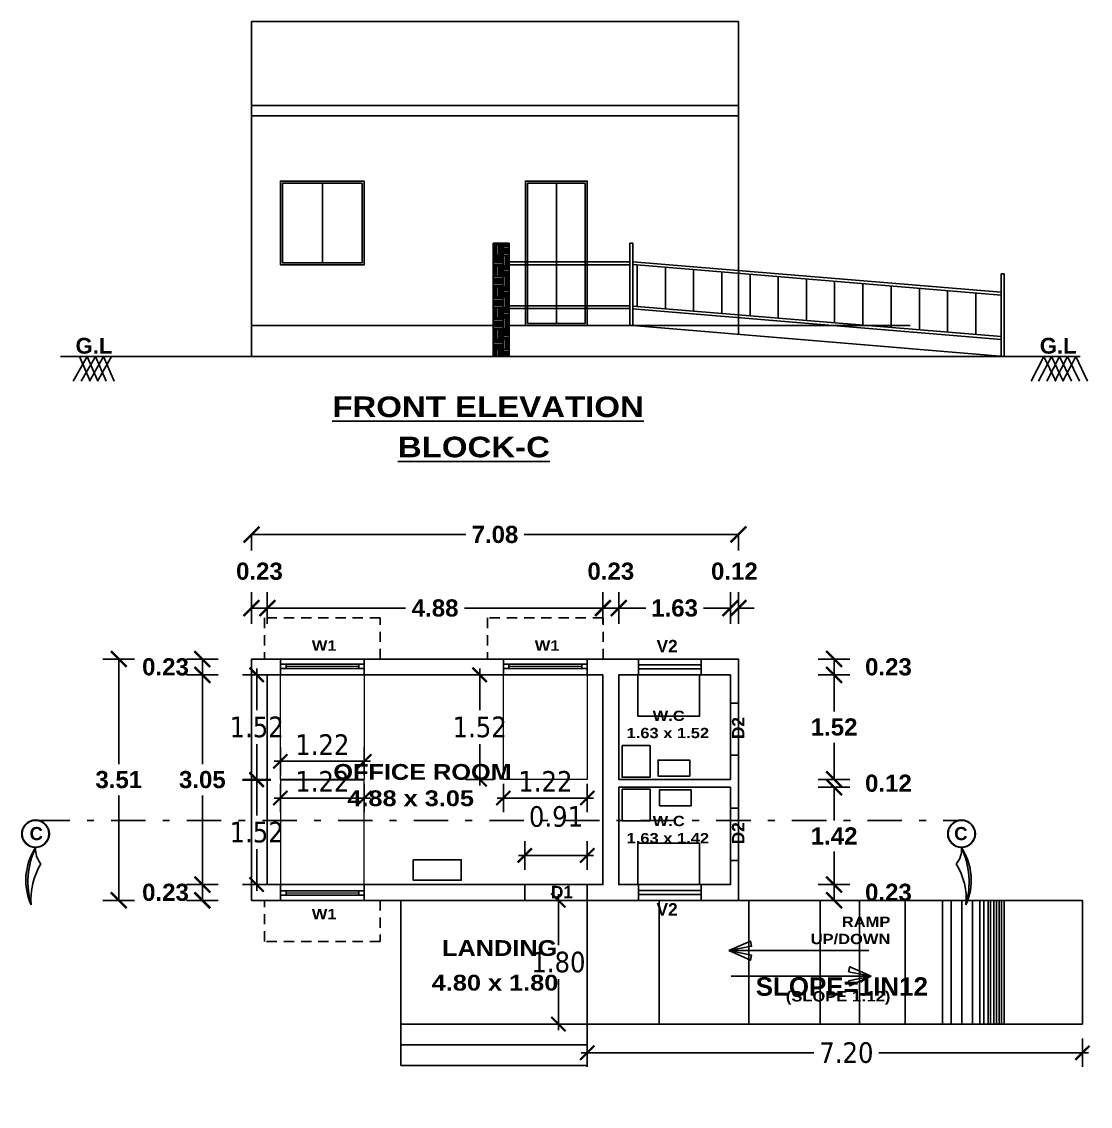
# Model space of a CAD drawing. Header units: metres. Extents: x 743 to 2261, y -742 to 557.
# Drawn here: x 2100.04 to 2115.58, y -653.44 to -637.66 of the extents above; entities that cross this region are included whole.
import ezdxf

# ---------------------------------------------------------------- set-up
doc = ezdxf.new("R2010")
doc.units = ezdxf.units.M
doc.linetypes.add('DASHDOT', pattern=[1, 0.5, -0.25, 0, -0.25])
doc.linetypes.add('HIDDEN2', pattern=[0.1875, 0.125, -0.0625])
for name, color, linetype in [('BLK_3_COVERED_AREA', 140, 'Continuous'), ('BLK_3_DA_RAMP_1', 1, 'Continuous'), ('BLK_3_FLR_0_BLT_UP_AREA', 45, 'Continuous'), ('BLK_3_FLR_0_DRINKING_WATER', 7, 'Continuous'), ('BLK_3_FLR_0_EXIT_WIDTH_DOOR', 2, 'Continuous'), ('BLK_3_FLR_0_REGULAR_ROOM_1', 4, 'Continuous'), ('BLK_3_FLR_0_ROOM_1_LIGHT_VENTILATION_1', 4, 'Continuous'), ('BLK_3_FLR_0_URINAL', 235, 'Continuous'), ('BLK_3_FLR_0_WASH', 60, 'Continuous'), ('BLK_3_FLR_0_WATER_CLOSET', 213, 'Continuous'), ('TOILET_VENTILATION', 6, 'Continuous'), ('WORKSHOP_AREA', 4, 'Continuous')]:
    doc.layers.add(name, color=color, linetype=linetype)
doc.styles.add('CEN-GOT', font='arialbd.ttf')
doc.styles.add('CGR', font='ariblk.ttf')
doc.styles.add('kavi', font='ARLRDBD.TTF')
doc.styles.add('STYLE1', font='tahoma.ttf', dxfattribs={"height": 0.4})
doc.styles.add('STYLE2', font='tahoma.ttf', dxfattribs={"height": 0.3})
doc.styles.add('TITLE', font='arialbd.ttf')
doc.dimstyles.new('kavi', dxfattribs={"dimtxt": 0.11, "dimasz": 0.23, "dimexe": 0.18, "dimexo": 0.0625, "dimgap": 0.09, "dimtad": 0, "dimtih": 1, "dimtoh": 1, "dimzin": 0, "dimdsep": 46, "dimtxsty": 'kavi', "dimblk": 'ARCHTICK', "dimcen": 0.09, "dimse1": 1, "dimse2": 1, "dimadec": 0, "dimazin": 0, "dimtfac": 1, "dimtofl": 0, "dimtmove": 0, "dimatfit": 3, "dimldrblk": 'ARCHTICK', "dimfxl": 0, "dimtolj": 1, "dimtzin": 0, "dimarcsym": 0})
doc.dimstyles.new('STY', dxfattribs={"dimscale": 0.9, "dimtxt": 0.23, "dimasz": 0.18, "dimexe": 0.15, "dimexo": 0.6, "dimgap": 0.1, "dimtad": 1, "dimtih": 1, "dimtoh": 1, "dimzin": 0, "dimdsep": 46, "dimtxsty": 'STYLE1', "dimblk": 'CLOSEDBLANK', "dimcen": 0.09375, "dimdle": 0.1, "dimse1": 1, "dimse2": 1, "dimadec": 0, "dimazin": 0, "dimtfac": 1, "dimtmove": 2, "dimatfit": 2, "dimfxl": 0, "dimtolj": 1, "dimtzin": 0, "dimarcsym": 0})

# ---------------------------------------------------------------- blocks, each defined once
blk = doc.blocks.new('_ArchTick')
at = {"color": 0, "linetype": 'ByBlock', "const_width": 0.15}
blk.add_lwpolyline([(-0.5, -0.5), (0.5, 0.5)], dxfattribs=at)
blk = doc.blocks.new('*D121')
at = {"color": 7, "lineweight": -2}
for p, q in [((2111.622, -647.165), (2112.082, -647.165)), ((2111.852, -647.165), (2111.852, -647.698)), ((2111.852, -648.685), (2111.852, -648.153)), ((2111.622, -648.685), (2112.082, -648.685))]:
    blk.add_line(p, q, dxfattribs=at)
at = {"layer": 'Defpoints', "color": 0}
for p in [(2110.033, -647.165), (2109.782, -648.685), (2111.852, -648.685)]:
    blk.add_point(p, dxfattribs=at)
at = {"color": 7, "lineweight": -2, "xscale": 0.23, "yscale": 0.23, "zscale": 0.23}
for p, rotation in [((2111.852, -647.165), 90), ((2111.852, -648.685), 270)]:
    blk.add_blockref('_ArchTick', p, dxfattribs=dict(at, rotation=rotation))
at = {"color": 0, "insert": (2111.852, -647.925), "char_height": 0.25, "attachment_point": 5, "style": 'CEN-GOT'}
blk.add_mtext('\\A1;1.52', dxfattribs=at)
blk = doc.blocks.new('*D122')
at = {"color": 7, "lineweight": -2}
for p, q in [((2111.852, -648.685), (2111.852, -648.455)), ((2111.622, -648.685), (2112.082, -648.685)), ((2111.622, -648.8), (2112.082, -648.8)), ((2111.852, -648.8), (2111.852, -649.03))]:
    blk.add_line(p, q, dxfattribs=at)
at = {"layer": 'Defpoints', "color": 0}
for p in [(2109.782, -648.685), (2109.797, -648.8), (2111.852, -648.8)]:
    blk.add_point(p, dxfattribs=at)
at = {"color": 7, "lineweight": -2, "xscale": 0.23, "yscale": 0.23, "zscale": 0.23}
for p, rotation in [((2111.852, -648.685), 270), ((2111.852, -648.8), 90)]:
    blk.add_blockref('_ArchTick', p, dxfattribs=dict(at, rotation=rotation))
at = {"color": 0, "insert": (2112.642, -648.743), "char_height": 0.25, "attachment_point": 5, "style": 'CEN-GOT'}
blk.add_mtext('\\A1;0.12', dxfattribs=at)
blk = doc.blocks.new('*D123')
at = {"color": 7, "lineweight": -2}
for p, q in [((2111.622, -648.8), (2112.082, -648.8)), ((2111.852, -648.8), (2111.852, -649.282)), ((2111.852, -650.215), (2111.852, -649.733)), ((2111.622, -650.215), (2112.082, -650.215))]:
    blk.add_line(p, q, dxfattribs=at)
at = {"layer": 'Defpoints', "color": 0}
for p in [(2109.797, -648.8), (2110.185, -650.215), (2111.852, -650.215)]:
    blk.add_point(p, dxfattribs=at)
at = {"color": 7, "lineweight": -2, "xscale": 0.23, "yscale": 0.23, "zscale": 0.23}
for p, rotation in [((2111.852, -648.8), 90), ((2111.852, -650.215), 270)]:
    blk.add_blockref('_ArchTick', p, dxfattribs=dict(at, rotation=rotation))
at = {"color": 0, "insert": (2111.852, -649.508), "char_height": 0.25, "attachment_point": 5, "style": 'CEN-GOT'}
blk.add_mtext('\\A1;1.42', dxfattribs=at)
blk = doc.blocks.new('*D129')
at = {"color": 7, "lineweight": -2}
for p, q in [((2103.38, -646.424), (2103.38, -645.964)), ((2103.61, -646.424), (2103.61, -645.964)), ((2103.38, -646.194), (2103.61, -646.194))]:
    blk.add_line(p, q, dxfattribs=at)
at = {"layer": 'Defpoints', "color": 0}
for p in [(2103.61, -646.194), (2103.38, -647.679), (2103.61, -647.679)]:
    blk.add_point(p, dxfattribs=at)
at = {"color": 7, "lineweight": -2, "xscale": 0.23, "yscale": 0.23, "zscale": 0.23, "rotation": 180}
blk.add_blockref('_ArchTick', (2103.38, -646.194), dxfattribs=at)
at = {"color": 7, "lineweight": -2, "xscale": 0.23, "yscale": 0.23, "zscale": 0.23}
blk.add_blockref('_ArchTick', (2103.61, -646.194), dxfattribs=at)
at = {"color": 0, "insert": (2103.495, -645.659), "char_height": 0.25, "attachment_point": 5, "style": 'CEN-GOT'}
blk.add_mtext('\\A1;0.23', dxfattribs=at)
blk = doc.blocks.new('*D130')
at = {"color": 7, "lineweight": -2}
for p, q in [((2103.61, -646.424), (2103.61, -645.964)), ((2108.49, -646.424), (2108.49, -645.964)), ((2103.61, -646.194), (2105.621, -646.194)), ((2108.49, -646.194), (2106.479, -646.194))]:
    blk.add_line(p, q, dxfattribs=at)
at = {"layer": 'Defpoints', "color": 0}
for p in [(2108.49, -646.194), (2108.49, -647.444), (2103.61, -647.679)]:
    blk.add_point(p, dxfattribs=at)
at = {"color": 7, "lineweight": -2, "xscale": 0.23, "yscale": 0.23, "zscale": 0.23, "rotation": 180}
blk.add_blockref('_ArchTick', (2103.61, -646.194), dxfattribs=at)
at = {"color": 7, "lineweight": -2, "xscale": 0.23, "yscale": 0.23, "zscale": 0.23}
blk.add_blockref('_ArchTick', (2108.49, -646.194), dxfattribs=at)
at = {"color": 0, "insert": (2106.05, -646.194), "char_height": 0.25, "attachment_point": 5, "style": 'CEN-GOT'}
blk.add_mtext('\\A1;4.88', dxfattribs=at)
blk = doc.blocks.new('*D131')
at = {"color": 7, "lineweight": -2}
for p, q in [((2108.49, -646.424), (2108.49, -645.964)), ((2108.72, -646.424), (2108.72, -645.964)), ((2108.49, -646.194), (2108.72, -646.194))]:
    blk.add_line(p, q, dxfattribs=at)
at = {"layer": 'Defpoints', "color": 0}
for p in [(2108.72, -646.194), (2108.49, -647.444), (2108.72, -647.43)]:
    blk.add_point(p, dxfattribs=at)
at = {"color": 7, "lineweight": -2, "xscale": 0.23, "yscale": 0.23, "zscale": 0.23, "rotation": 180}
blk.add_blockref('_ArchTick', (2108.49, -646.194), dxfattribs=at)
at = {"color": 7, "lineweight": -2, "xscale": 0.23, "yscale": 0.23, "zscale": 0.23}
blk.add_blockref('_ArchTick', (2108.72, -646.194), dxfattribs=at)
at = {"color": 0, "insert": (2108.605, -645.659), "char_height": 0.25, "attachment_point": 5, "style": 'CEN-GOT'}
blk.add_mtext('\\A1;0.23', dxfattribs=at)
blk = doc.blocks.new('*D132')
at = {"color": 7, "lineweight": -2}
for p, q in [((2108.72, -646.424), (2108.72, -645.964)), ((2110.345, -646.424), (2110.345, -645.964)), ((2108.72, -646.194), (2109.114, -646.194)), ((2110.345, -646.194), (2109.951, -646.194))]:
    blk.add_line(p, q, dxfattribs=at)
at = {"layer": 'Defpoints', "color": 0}
for p in [(2110.345, -646.194), (2110.345, -647.165), (2108.72, -647.43)]:
    blk.add_point(p, dxfattribs=at)
at = {"color": 7, "lineweight": -2, "xscale": 0.23, "yscale": 0.23, "zscale": 0.23, "rotation": 180}
blk.add_blockref('_ArchTick', (2108.72, -646.194), dxfattribs=at)
at = {"color": 7, "lineweight": -2, "xscale": 0.23, "yscale": 0.23, "zscale": 0.23}
blk.add_blockref('_ArchTick', (2110.345, -646.194), dxfattribs=at)
at = {"color": 0, "insert": (2109.532, -646.194), "char_height": 0.25, "attachment_point": 5, "style": 'CEN-GOT'}
blk.add_mtext('\\A1;1.63', dxfattribs=at)
blk = doc.blocks.new('*D133')
at = {"color": 7, "lineweight": -2}
for p, q in [((2110.345, -646.424), (2110.345, -645.964)), ((2110.46, -646.424), (2110.46, -645.964)), ((2110.345, -646.194), (2110.115, -646.194)), ((2110.46, -646.194), (2110.69, -646.194))]:
    blk.add_line(p, q, dxfattribs=at)
at = {"layer": 'Defpoints', "color": 0}
for p in [(2110.46, -646.194), (2110.46, -646.935), (2110.345, -647.165)]:
    blk.add_point(p, dxfattribs=at)
at = {"color": 7, "lineweight": -2, "xscale": 0.23, "yscale": 0.23, "zscale": 0.23}
blk.add_blockref('_ArchTick', (2110.345, -646.194), dxfattribs=at)
at = {"color": 7, "lineweight": -2, "xscale": 0.23, "yscale": 0.23, "zscale": 0.23, "rotation": 180}
blk.add_blockref('_ArchTick', (2110.46, -646.194), dxfattribs=at)
at = {"color": 0, "insert": (2110.402, -645.659), "char_height": 0.25, "attachment_point": 5, "style": 'CEN-GOT'}
blk.add_mtext('\\A1;0.12', dxfattribs=at)
blk = doc.blocks.new('*D134')
at = {"color": 7, "lineweight": -2}
for p, q in [((2111.622, -646.935), (2112.082, -646.935)), ((2111.852, -646.935), (2111.852, -647.165)), ((2111.622, -647.165), (2112.082, -647.165))]:
    blk.add_line(p, q, dxfattribs=at)
at = {"layer": 'Defpoints', "color": 0}
for p in [(2109.798, -646.935), (2109.798, -647.165), (2111.852, -647.165)]:
    blk.add_point(p, dxfattribs=at)
at = {"color": 7, "lineweight": -2, "xscale": 0.23, "yscale": 0.23, "zscale": 0.23}
for p, rotation in [((2111.852, -646.935), 90), ((2111.852, -647.165), 270)]:
    blk.add_blockref('_ArchTick', p, dxfattribs=dict(at, rotation=rotation))
at = {"color": 0, "insert": (2112.642, -647.05), "char_height": 0.25, "attachment_point": 5, "style": 'CEN-GOT'}
blk.add_mtext('\\A1;0.23', dxfattribs=at)
blk = doc.blocks.new('*D135')
at = {"color": 7, "lineweight": -2}
for p, q in [((2111.622, -650.215), (2112.082, -650.215)), ((2111.852, -650.215), (2111.852, -650.445)), ((2111.622, -650.445), (2112.082, -650.445))]:
    blk.add_line(p, q, dxfattribs=at)
at = {"layer": 'Defpoints', "color": 0}
for p in [(2109.917, -650.215), (2109.917, -650.445), (2111.852, -650.445)]:
    blk.add_point(p, dxfattribs=at)
at = {"color": 7, "lineweight": -2, "xscale": 0.23, "yscale": 0.23, "zscale": 0.23}
for p, rotation in [((2111.852, -650.215), 90), ((2111.852, -650.445), 270)]:
    blk.add_blockref('_ArchTick', p, dxfattribs=dict(at, rotation=rotation))
at = {"color": 0, "insert": (2112.642, -650.33), "char_height": 0.25, "attachment_point": 5, "style": 'CEN-GOT'}
blk.add_mtext('\\A1;0.23', dxfattribs=at)
blk = doc.blocks.new('*D136')
at = {"color": 7, "lineweight": -2}
for p, q in [((2102.895, -646.935), (2102.435, -646.935)), ((2102.665, -646.935), (2102.665, -647.165)), ((2102.895, -647.165), (2102.435, -647.165))]:
    blk.add_line(p, q, dxfattribs=at)
at = {"layer": 'Defpoints', "color": 0}
for p in [(2104.747, -646.935), (2102.665, -647.165), (2104.747, -647.165)]:
    blk.add_point(p, dxfattribs=at)
at = {"color": 7, "lineweight": -2, "xscale": 0.23, "yscale": 0.23, "zscale": 0.23}
for p, rotation in [((2102.665, -646.935), 90), ((2102.665, -647.165), 270)]:
    blk.add_blockref('_ArchTick', p, dxfattribs=dict(at, rotation=rotation))
at = {"color": 0, "insert": (2102.129, -647.05), "char_height": 0.25, "attachment_point": 5, "style": 'CEN-GOT'}
blk.add_mtext('\\A1;0.23', dxfattribs=at)
blk = doc.blocks.new('*D137')
at = {"color": 7, "lineweight": -2}
for p, q in [((2102.895, -647.165), (2102.435, -647.165)), ((2102.665, -647.165), (2102.665, -648.463)), ((2102.665, -650.215), (2102.665, -648.918)), ((2102.895, -650.215), (2102.435, -650.215))]:
    blk.add_line(p, q, dxfattribs=at)
at = {"layer": 'Defpoints', "color": 0}
for p in [(2104.747, -647.165), (2102.665, -650.215), (2104.66, -650.215)]:
    blk.add_point(p, dxfattribs=at)
at = {"color": 7, "lineweight": -2, "xscale": 0.23, "yscale": 0.23, "zscale": 0.23}
for p, rotation in [((2102.665, -647.165), 90), ((2102.665, -650.215), 270)]:
    blk.add_blockref('_ArchTick', p, dxfattribs=dict(at, rotation=rotation))
at = {"color": 0, "insert": (2102.665, -648.69), "char_height": 0.25, "attachment_point": 5, "style": 'CEN-GOT'}
blk.add_mtext('\\A1;3.05', dxfattribs=at)
blk = doc.blocks.new('*D138')
at = {"color": 7, "lineweight": -2}
for p, q in [((2102.895, -650.215), (2102.435, -650.215)), ((2102.665, -650.215), (2102.665, -650.445)), ((2102.895, -650.445), (2102.435, -650.445))]:
    blk.add_line(p, q, dxfattribs=at)
at = {"layer": 'Defpoints', "color": 0}
for p in [(2104.66, -650.215), (2102.665, -650.445), (2104.718, -650.445)]:
    blk.add_point(p, dxfattribs=at)
at = {"color": 7, "lineweight": -2, "xscale": 0.23, "yscale": 0.23, "zscale": 0.23}
for p, rotation in [((2102.665, -650.215), 90), ((2102.665, -650.445), 270)]:
    blk.add_blockref('_ArchTick', p, dxfattribs=dict(at, rotation=rotation))
at = {"color": 0, "insert": (2102.129, -650.33), "char_height": 0.25, "attachment_point": 5, "style": 'CEN-GOT'}
blk.add_mtext('\\A1;0.23', dxfattribs=at)
blk = doc.blocks.new('*D139')
at = {"color": 7, "lineweight": -2}
for p, q in [((2101.68, -646.935), (2101.22, -646.935)), ((2101.45, -646.935), (2101.45, -648.463)), ((2101.45, -650.445), (2101.45, -648.918)), ((2101.68, -650.445), (2101.22, -650.445))]:
    blk.add_line(p, q, dxfattribs=at)
at = {"layer": 'Defpoints', "color": 0}
for p in [(2103.85, -646.935), (2101.45, -650.445), (2103.85, -650.445)]:
    blk.add_point(p, dxfattribs=at)
at = {"color": 7, "lineweight": -2, "xscale": 0.23, "yscale": 0.23, "zscale": 0.23}
for p, rotation in [((2101.45, -646.935), 90), ((2101.45, -650.445), 270)]:
    blk.add_blockref('_ArchTick', p, dxfattribs=dict(at, rotation=rotation))
at = {"color": 0, "insert": (2101.45, -648.69), "char_height": 0.25, "attachment_point": 5, "style": 'CEN-GOT'}
blk.add_mtext('\\A1;3.51', dxfattribs=at)
blk = doc.blocks.new('*D145')
at = {"color": 7, "lineweight": -2}
for p, q in [((2103.38, -645.124), (2103.38, -645.354)), ((2103.38, -645.124), (2106.495, -645.124)), ((2110.46, -645.124), (2107.345, -645.124)), ((2110.46, -645.124), (2110.46, -645.354))]:
    blk.add_line(p, q, dxfattribs=at)
at = {"layer": 'Defpoints', "color": 0}
for p in [(2103.38, -644.972), (2110.46, -645.08), (2103.38, -645.124)]:
    blk.add_point(p, dxfattribs=at)
at = {"color": 7, "lineweight": -2, "xscale": 0.23, "yscale": 0.23, "zscale": 0.23, "rotation": 180}
blk.add_blockref('_ArchTick', (2103.38, -645.124), dxfattribs=at)
at = {"color": 7, "lineweight": -2, "xscale": 0.23, "yscale": 0.23, "zscale": 0.23}
blk.add_blockref('_ArchTick', (2110.46, -645.124), dxfattribs=at)
at = {"color": 0, "insert": (2106.92, -645.124), "char_height": 0.25, "attachment_point": 5, "style": 'CEN-GOT'}
blk.add_mtext('\\A1;7.08', dxfattribs=at)
blk = doc.blocks.new('*D200')
at = {"layer": 'BLK_3_FLR_0_ROOM_1_LIGHT_VENTILATION_1', "color": 0, "lineweight": -2}
for p, q in [((2103.455, -647.075), (2103.455, -647.679)), ((2103.662, -647.165), (2103.248, -647.165)), ((2103.455, -648.775), (2103.455, -648.171)), ((2103.662, -648.685), (2103.248, -648.685))]:
    blk.add_line(p, q, dxfattribs=at)
at = {"layer": 'Defpoints', "color": 0, "linetype": 'ByBlock'}
for p in [(2103.455, -647.165), (2104.17, -647.165), (2104.17, -648.685)]:
    blk.add_point(p, dxfattribs=at)
at = {"layer": 'BLK_3_FLR_0_ROOM_1_LIGHT_VENTILATION_1', "color": 0, "linetype": 'ByBlock', "lineweight": -2, "xscale": 0.207, "yscale": 0.207, "zscale": 0.207}
for p, rotation in [((2103.455, -647.165), 90), ((2103.455, -648.685), 270)]:
    blk.add_blockref('_ArchTick', p, dxfattribs=dict(at, rotation=rotation))
at = {"layer": 'BLK_3_FLR_0_ROOM_1_LIGHT_VENTILATION_1', "color": 0, "linetype": 'ByBlock', "lineweight": -3, "insert": (2103.455, -647.925), "char_height": 0.3, "attachment_point": 5, "style": 'STYLE2'}
blk.add_mtext('\\A1;1.52', dxfattribs=at)
blk = doc.blocks.new('*D201')
at = {"layer": 'BLK_3_FLR_0_ROOM_1_LIGHT_VENTILATION_1', "color": 0, "lineweight": -2}
for p, q in [((2103.8, -648.75), (2103.8, -649.164)), ((2105.02, -648.75), (2105.02, -649.164)), ((2103.71, -648.957), (2105.11, -648.957))]:
    blk.add_line(p, q, dxfattribs=at)
at = {"layer": 'Defpoints', "color": 0, "linetype": 'ByBlock'}
for p in [(2103.8, -648.469), (2105.02, -648.469), (2105.02, -648.957)]:
    blk.add_point(p, dxfattribs=at)
at = {"layer": 'BLK_3_FLR_0_ROOM_1_LIGHT_VENTILATION_1', "color": 0, "linetype": 'ByBlock', "lineweight": -2, "xscale": 0.207, "yscale": 0.207, "zscale": 0.207, "rotation": 180}
blk.add_blockref('_ArchTick', (2103.8, -648.957), dxfattribs=at)
at = {"layer": 'BLK_3_FLR_0_ROOM_1_LIGHT_VENTILATION_1', "color": 0, "linetype": 'ByBlock', "lineweight": -2, "xscale": 0.207, "yscale": 0.207, "zscale": 0.207}
blk.add_blockref('_ArchTick', (2105.02, -648.957), dxfattribs=at)
at = {"layer": 'BLK_3_FLR_0_ROOM_1_LIGHT_VENTILATION_1', "color": 0, "linetype": 'ByBlock', "lineweight": -3, "insert": (2104.41, -648.714), "char_height": 0.3, "attachment_point": 5, "style": 'STYLE2'}
blk.add_mtext('\\A1;1.22', dxfattribs=at)
blk = doc.blocks.new('*D202')
at = {"layer": 'BLK_3_FLR_0_ROOM_1_LIGHT_VENTILATION_1', "color": 0, "lineweight": -2}
for p, q in [((2106.698, -647.075), (2106.698, -647.679)), ((2106.905, -647.165), (2106.491, -647.165)), ((2106.698, -648.775), (2106.698, -648.171)), ((2106.905, -648.685), (2106.491, -648.685))]:
    blk.add_line(p, q, dxfattribs=at)
at = {"layer": 'Defpoints', "color": 0, "linetype": 'ByBlock'}
for p in [(2106.698, -647.165), (2107.413, -647.165), (2107.413, -648.685)]:
    blk.add_point(p, dxfattribs=at)
at = {"layer": 'BLK_3_FLR_0_ROOM_1_LIGHT_VENTILATION_1', "color": 0, "linetype": 'ByBlock', "lineweight": -2, "xscale": 0.207, "yscale": 0.207, "zscale": 0.207}
for p, rotation in [((2106.698, -647.165), 90), ((2106.698, -648.685), 270)]:
    blk.add_blockref('_ArchTick', p, dxfattribs=dict(at, rotation=rotation))
at = {"layer": 'BLK_3_FLR_0_ROOM_1_LIGHT_VENTILATION_1', "color": 0, "linetype": 'ByBlock', "lineweight": -3, "insert": (2106.698, -647.925), "char_height": 0.3, "attachment_point": 5, "style": 'STYLE2'}
blk.add_mtext('\\A1;1.52', dxfattribs=at)
blk = doc.blocks.new('*D203')
at = {"layer": 'BLK_3_FLR_0_ROOM_1_LIGHT_VENTILATION_1', "color": 0, "lineweight": -2}
for p, q in [((2107.043, -648.75), (2107.043, -649.164)), ((2108.263, -648.75), (2108.263, -649.164)), ((2106.953, -648.957), (2108.353, -648.957))]:
    blk.add_line(p, q, dxfattribs=at)
at = {"layer": 'Defpoints', "color": 0, "linetype": 'ByBlock'}
for p in [(2107.043, -648.469), (2108.263, -648.469), (2108.263, -648.957)]:
    blk.add_point(p, dxfattribs=at)
at = {"layer": 'BLK_3_FLR_0_ROOM_1_LIGHT_VENTILATION_1', "color": 0, "linetype": 'ByBlock', "lineweight": -2, "xscale": 0.207, "yscale": 0.207, "zscale": 0.207, "rotation": 180}
blk.add_blockref('_ArchTick', (2107.043, -648.957), dxfattribs=at)
at = {"layer": 'BLK_3_FLR_0_ROOM_1_LIGHT_VENTILATION_1', "color": 0, "linetype": 'ByBlock', "lineweight": -2, "xscale": 0.207, "yscale": 0.207, "zscale": 0.207}
blk.add_blockref('_ArchTick', (2108.263, -648.957), dxfattribs=at)
at = {"layer": 'BLK_3_FLR_0_ROOM_1_LIGHT_VENTILATION_1', "color": 0, "linetype": 'ByBlock', "lineweight": -3, "insert": (2107.653, -648.714), "char_height": 0.3, "attachment_point": 5, "style": 'STYLE2'}
blk.add_mtext('\\A1;1.22', dxfattribs=at)
blk = doc.blocks.new('*D204')
at = {"layer": 'BLK_3_FLR_0_ROOM_1_LIGHT_VENTILATION_1', "color": 0, "lineweight": -2}
for p, q in [((2103.662, -648.695), (2103.248, -648.695)), ((2103.455, -648.605), (2103.455, -649.209)), ((2103.455, -650.305), (2103.455, -649.701)), ((2103.662, -650.215), (2103.248, -650.215))]:
    blk.add_line(p, q, dxfattribs=at)
at = {"layer": 'Defpoints', "color": 0, "linetype": 'ByBlock'}
for p in [(2104.17, -648.695), (2103.455, -650.215), (2104.17, -650.215)]:
    blk.add_point(p, dxfattribs=at)
at = {"layer": 'BLK_3_FLR_0_ROOM_1_LIGHT_VENTILATION_1', "color": 0, "linetype": 'ByBlock', "lineweight": -2, "xscale": 0.207, "yscale": 0.207, "zscale": 0.207}
for p, rotation in [((2103.455, -648.695), 90), ((2103.455, -650.215), 270)]:
    blk.add_blockref('_ArchTick', p, dxfattribs=dict(at, rotation=rotation))
at = {"layer": 'BLK_3_FLR_0_ROOM_1_LIGHT_VENTILATION_1', "color": 0, "linetype": 'ByBlock', "lineweight": -3, "insert": (2103.455, -649.455), "char_height": 0.3, "attachment_point": 5, "style": 'STYLE2'}
blk.add_mtext('\\A1;1.52', dxfattribs=at)
blk = doc.blocks.new('*D205')
at = {"layer": 'BLK_3_FLR_0_ROOM_1_LIGHT_VENTILATION_1', "color": 0, "lineweight": -2}
for p, q in [((2103.8, -648.63), (2103.8, -648.216)), ((2105.02, -648.63), (2105.02, -648.216)), ((2103.71, -648.423), (2105.11, -648.423))]:
    blk.add_line(p, q, dxfattribs=at)
at = {"layer": 'Defpoints', "color": 0, "linetype": 'ByBlock'}
for p in [(2105.02, -648.423), (2103.8, -648.912), (2105.02, -648.912)]:
    blk.add_point(p, dxfattribs=at)
at = {"layer": 'BLK_3_FLR_0_ROOM_1_LIGHT_VENTILATION_1', "color": 0, "linetype": 'ByBlock', "lineweight": -2, "xscale": 0.207, "yscale": 0.207, "zscale": 0.207, "rotation": 180}
blk.add_blockref('_ArchTick', (2103.8, -648.423), dxfattribs=at)
at = {"layer": 'BLK_3_FLR_0_ROOM_1_LIGHT_VENTILATION_1', "color": 0, "linetype": 'ByBlock', "lineweight": -2, "xscale": 0.207, "yscale": 0.207, "zscale": 0.207}
blk.add_blockref('_ArchTick', (2105.02, -648.423), dxfattribs=at)
at = {"layer": 'BLK_3_FLR_0_ROOM_1_LIGHT_VENTILATION_1', "color": 0, "linetype": 'ByBlock', "lineweight": -3, "insert": (2104.41, -648.18), "char_height": 0.3, "attachment_point": 5, "style": 'STYLE2'}
blk.add_mtext('\\A1;1.22', dxfattribs=at)
blk = doc.blocks.new('*D206')
at = {"layer": 'BLK_3_DA_RAMP_1', "color": 0, "lineweight": -2}
for p, q in [((2107.843, -650.445), (2107.636, -650.445)), ((2107.843, -650.355), (2107.843, -651.098)), ((2107.843, -652.335), (2107.843, -651.592)), ((2107.843, -652.245), (2107.636, -652.245))]:
    blk.add_line(p, q, dxfattribs=at)
at = {"layer": 'Defpoints', "color": 0, "linetype": 'ByBlock'}
for p in [(2107.843, -650.445), (2107.989, -650.445), (2107.989, -652.245)]:
    blk.add_point(p, dxfattribs=at)
at = {"layer": 'BLK_3_DA_RAMP_1', "color": 0, "linetype": 'ByBlock', "lineweight": -2, "xscale": 0.207, "yscale": 0.207, "zscale": 0.207}
for p, rotation in [((2107.843, -650.445), 90), ((2107.843, -652.245), 270)]:
    blk.add_blockref('_ArchTick', p, dxfattribs=dict(at, rotation=rotation))
at = {"layer": 'BLK_3_DA_RAMP_1', "color": 0, "linetype": 'ByBlock', "lineweight": 40, "insert": (2107.843, -651.345), "char_height": 0.3, "attachment_point": 5, "style": 'STYLE2'}
blk.add_mtext('\\A1;1.80', dxfattribs=at)
blk = doc.blocks.new('*D207')
at = {"layer": 'BLK_3_DA_RAMP_1', "color": 0, "lineweight": -2}
for p, q in [((2108.263, -652.455), (2108.263, -652.869)), ((2115.463, -652.869), (2115.463, -652.455)), ((2108.173, -652.662), (2111.559, -652.662)), ((2115.553, -652.662), (2112.503, -652.662))]:
    blk.add_line(p, q, dxfattribs=at)
at = {"layer": 'Defpoints', "color": 0, "linetype": 'ByBlock'}
for p in [(2108.263, -652.245), (2115.463, -652.662), (2115.463, -653.441)]:
    blk.add_point(p, dxfattribs=at)
at = {"layer": 'BLK_3_DA_RAMP_1', "color": 0, "linetype": 'ByBlock', "lineweight": -2, "xscale": 0.207, "yscale": 0.207, "zscale": 0.207, "rotation": 180}
blk.add_blockref('_ArchTick', (2108.263, -652.662), dxfattribs=at)
at = {"layer": 'BLK_3_DA_RAMP_1', "color": 0, "linetype": 'ByBlock', "lineweight": -2, "xscale": 0.207, "yscale": 0.207, "zscale": 0.207}
blk.add_blockref('_ArchTick', (2115.463, -652.662), dxfattribs=at)
at = {"layer": 'BLK_3_DA_RAMP_1', "color": 0, "linetype": 'ByBlock', "lineweight": 40, "insert": (2112.031, -652.662), "char_height": 0.3, "attachment_point": 5, "style": 'STYLE2'}
blk.add_mtext('\\A1;7.20', dxfattribs=at)
blk = doc.blocks.new('*D267')
at = {"layer": 'BLK_3_FLR_0_EXIT_WIDTH_DOOR', "color": 0, "lineweight": -2}
for p, q in [((2107.353, -649.999), (2107.353, -649.585)), ((2108.263, -649.999), (2108.263, -649.585)), ((2107.263, -649.792), (2108.353, -649.792))]:
    blk.add_line(p, q, dxfattribs=at)
at = {"layer": 'Defpoints', "color": 0, "linetype": 'ByBlock'}
for p in [(2108.263, -649.792), (2107.353, -650.215), (2108.263, -650.215)]:
    blk.add_point(p, dxfattribs=at)
at = {"layer": 'BLK_3_FLR_0_EXIT_WIDTH_DOOR', "color": 0, "linetype": 'ByBlock', "lineweight": -2, "xscale": 0.207, "yscale": 0.207, "zscale": 0.207, "rotation": 180}
blk.add_blockref('_ArchTick', (2107.353, -649.792), dxfattribs=at)
at = {"layer": 'BLK_3_FLR_0_EXIT_WIDTH_DOOR', "color": 0, "linetype": 'ByBlock', "lineweight": -2, "xscale": 0.207, "yscale": 0.207, "zscale": 0.207}
blk.add_blockref('_ArchTick', (2108.263, -649.792), dxfattribs=at)
at = {"layer": 'BLK_3_FLR_0_EXIT_WIDTH_DOOR', "color": 0, "linetype": 'ByBlock', "lineweight": -3, "insert": (2107.808, -649.228), "char_height": 0.3, "attachment_point": 5, "style": 'STYLE2'}
blk.add_mtext('\\A1;0.91', dxfattribs=at)

msp = doc.modelspace()

# ---------------------------------------------------------------- hatches: boundary and pattern name
h = msp.add_hatch()
h.set_pattern_fill('AR-PARQ1', color=5, scale=0.0005)
h.set_pattern_definition([(90, (1137.31951, -1177.8159), (-0.1524, 0.1524), [0.1524, -0.1524]), (90, (1137.34491, -1177.8159), (-0.1524, 0.1524), [0.1524, -0.1524]), (90, (1137.37031, -1177.8159), (-0.1524, 0.1524), [0.1524, -0.1524]), (90, (1137.39571, -1177.8159), (-0.1524, 0.1524), [0.1524, -0.1524]), (90, (1137.42111, -1177.8159), (-0.1524, 0.1524), [0.1524, -0.1524]), (90, (1137.44651, -1177.8159), (-0.1524, 0.1524), [0.1524, -0.1524]), (90, (1137.47191, -1177.8159), (-0.1524, 0.1524), [0.1524, -0.1524]), (0, (1137.31951, -1177.6635), (0.1524, -0.1524), [0.1524, -0.1524]), (0, (1137.31951, -1177.6381), (0.1524, -0.1524), [0.1524, -0.1524]), (0, (1137.31951, -1177.6127), (0.1524, -0.1524), [0.1524, -0.1524]), (0, (1137.31951, -1177.5873), (0.1524, -0.1524), [0.1524, -0.1524]), (0, (1137.31951, -1177.5619), (0.1524, -0.1524), [0.1524, -0.1524]), (0, (1137.31951, -1177.5365), (0.1524, -0.1524), [0.1524, -0.1524]), (0, (1137.31951, -1177.5111), (0.1524, -0.1524), [0.1524, -0.1524])])
h.paths.add_polyline_path([(2107.125, -640.887), (2106.895, -640.887), (2106.895, -642.534), (2107.125, -642.534)])
at = {"linetype": 'ByBlock'}
for points in [[(2100.175, -650.51, -0.180288), (2100.239, -649.679, 0.255551)], [(2100.175, -650.51, -0.180288), (2100.239, -649.679, 0.255551)], [(2113.769, -650.51, 0.180288), (2113.705, -649.679, -0.255551)], [(2113.769, -650.51, 0.180288), (2113.705, -649.679, -0.255551)]]:
    msp.add_hatch(color=5, dxfattribs=at).paths.add_polyline_path(points)

# ---------------------------------------------------------------- linework, layer by layer
at = {"color": 5}
for p, q in [((2103.38, -642.534), (2103.38, -637.664)), ((2103.38, -637.664), (2110.46, -637.664)), ((2110.46, -642.212), (2110.46, -637.664)), ((2103.38, -638.884), (2110.46, -638.884)), ((2103.38, -639.034), (2110.46, -639.034)), ((2107.363, -639.984), (2108.263, -639.984)), ((2107.813, -640.014), (2107.813, -642.054)), ((2108.263, -639.984), (2108.263, -642.084)), ((2108.883, -642.084), (2108.883, -640.887)), ((2114.283, -641.601), (2108.926, -641.157)), ((2114.283, -641.641), (2108.923, -641.197)), ((2114.283, -642.534), (2114.283, -641.334)), ((2114.323, -642.534), (2114.323, -641.334)), ((2114.283, -642.286), (2108.92, -641.841)), ((2114.283, -642.245), (2108.923, -641.801)), ((2106.895, -642.084), (2103.38, -642.084)), ((2107.125, -642.084), (2112.96, -642.084)), ((2103.38, -642.534), (2100.604, -642.534)), ((2100.991, -642.533), (2100.788, -642.891)), ((2100.881, -642.534), (2101.036, -642.892)), ((2101.109, -642.533), (2100.905, -642.891)), ((2101.109, -642.533), (2100.905, -642.891)), ((2100.991, -642.533), (2101.146, -642.891)), ((2101.226, -642.533), (2101.023, -642.891)), ((2101.226, -642.533), (2101.023, -642.891)), ((2101.109, -642.533), (2101.264, -642.891)), ((2101.109, -642.533), (2101.264, -642.891)), ((2101.344, -642.533), (2101.141, -642.891)), ((2101.226, -642.533), (2101.381, -642.891)), ((2101.226, -642.533), (2101.381, -642.891)), ((2103.38, -642.534), (2110.46, -642.534)), ((2115.428, -642.534), (2110.444, -642.534)), ((2114.904, -642.534), (2114.716, -642.892)), ((2115.013, -642.533), (2114.826, -642.891)), ((2114.904, -642.534), (2115.074, -642.892)), ((2115.131, -642.533), (2114.944, -642.891)), ((2115.131, -642.533), (2114.944, -642.891)), ((2115.013, -642.533), (2115.184, -642.891)), ((2115.248, -642.533), (2115.061, -642.891)), ((2115.248, -642.533), (2115.061, -642.891)), ((2115.131, -642.533), (2115.302, -642.891)), ((2115.131, -642.533), (2115.302, -642.891)), ((2115.366, -642.533), (2115.179, -642.891)), ((2115.248, -642.533), (2115.419, -642.891)), ((2115.248, -642.533), (2115.419, -642.891)), ((2115.366, -642.533), (2115.537, -642.891)), ((2109.007, -647.165), (2109.007, -646.935)), ((2109.917, -647.165), (2109.917, -646.935)), ((2109.917, -647.021), (2109.007, -647.021)), ((2109.917, -647.079), (2109.007, -647.079)), ((2108.49, -647.165), (2108.49, -650.215)), ((2108.72, -647.165), (2108.72, -648.685)), ((2108.72, -647.165), (2110.345, -647.165)), ((2110.345, -647.165), (2110.345, -647.575)), ((2110.345, -648.335), (2110.345, -648.685)), ((2110.46, -648.335), (2110.46, -649.105)), ((2108.72, -648.685), (2110.345, -648.685)), ((2108.72, -648.8), (2110.345, -648.8)), ((2108.72, -648.8), (2108.72, -650.215)), ((2110.345, -648.8), (2110.345, -649.105)), ((2110.345, -649.865), (2110.345, -650.215)), ((2110.345, -650.215), (2108.72, -650.215)), ((2109.007, -650.445), (2109.007, -650.215)), ((2109.917, -650.301), (2109.007, -650.301)), ((2109.917, -650.445), (2109.917, -650.215)), ((2109.917, -650.359), (2109.007, -650.359))]:
    msp.add_line(p, q, dxfattribs=at)
at = {"color": 5, "linetype": 'ByBlock'}
for p, q in [((2103.8, -647.165), (2103.8, -646.937)), ((2105.02, -647.165), (2105.02, -646.937)), ((2107.043, -647.165), (2107.043, -646.937)), ((2108.263, -647.165), (2108.263, -646.937)), ((2105.02, -647.009), (2103.8, -647.009)), ((2105.02, -647.073), (2103.8, -647.073)), ((2103.882, -647.009), (2103.882, -647.073)), ((2104.939, -647.073), (2104.939, -647.009)), ((2108.263, -647.009), (2107.043, -647.009)), ((2108.263, -647.073), (2107.043, -647.073)), ((2107.124, -647.009), (2107.124, -647.073)), ((2108.182, -647.073), (2108.182, -647.009)), ((2110.46, -647.575), (2110.345, -647.575)), ((2110.46, -648.335), (2110.345, -648.335)), ((2110.46, -649.105), (2110.345, -649.105)), ((2110.46, -649.865), (2110.345, -649.865)), ((2103.8, -650.215), (2103.8, -650.444)), ((2105.02, -650.307), (2103.8, -650.307)), ((2103.882, -650.371), (2103.882, -650.307)), ((2104.939, -650.307), (2104.939, -650.371)), ((2105.02, -650.215), (2105.02, -650.444)), ((2107.353, -650.445), (2107.353, -650.215)), ((2108.263, -650.445), (2108.263, -650.215)), ((2105.02, -650.371), (2103.8, -650.371))]:
    msp.add_line(p, q, dxfattribs=at)
at = {"color": 5, "linetype": 'DASHDOT'}
msp.add_line((2100.239, -649.282), (2113.705, -649.282), dxfattribs=at)
at = {"color": 5}
for points in [[(2105.02, -639.984), (2103.8, -639.984), (2103.8, -641.201), (2105.02, -641.201)], [(2104.99, -640.014), (2103.83, -640.014), (2103.83, -641.171), (2104.99, -641.171)], [(2107.363, -642.084), (2108.263, -642.084), (2108.263, -639.984), (2107.363, -639.984)], [(2107.393, -642.054), (2108.233, -642.054), (2108.233, -640.014), (2107.393, -640.014)], [(2106.895, -642.534), (2107.125, -642.534), (2107.125, -640.887), (2106.895, -640.887)]]:
    msp.add_lwpolyline(points, close=True, dxfattribs=at)
for points in [[(2104.41, -640.014), (2104.41, -641.171)], [(2108.923, -642.084), (2108.923, -640.887), (2108.883, -640.887)], [(2108.883, -641.159), (2107.125, -641.159)], [(2108.883, -641.199), (2107.125, -641.199)], [(2108.987, -641.203), (2108.987, -641.807)], [(2109.398, -641.237), (2109.398, -641.841)], [(2109.808, -641.271), (2109.808, -641.875)], [(2110.219, -641.305), (2110.219, -641.909)], [(2110.629, -641.339), (2110.629, -641.943)], [(2111.04, -641.373), (2111.04, -641.977)], [(2111.45, -641.407), (2111.45, -642.011)], [(2111.86, -641.441), (2111.86, -642.045)], [(2112.271, -641.475), (2112.271, -642.079)], [(2114.323, -641.334), (2114.283, -641.334)], [(2112.681, -641.509), (2112.681, -642.113)], [(2113.092, -641.543), (2113.092, -642.147)], [(2113.502, -641.577), (2113.502, -642.181)], [(2113.913, -641.611), (2113.913, -642.215)], [(2108.883, -641.798), (2107.125, -641.798)], [(2108.883, -641.838), (2107.125, -641.838)], [(2108.923, -642.084), (2114.323, -642.534)], [(2107.353, -650.445), (2103.38, -650.445), (2103.38, -646.935), (2110.46, -646.935), (2110.46, -647.575)], [(2107.353, -650.215), (2103.61, -650.215), (2103.61, -647.165), (2108.49, -647.165)], [(2110.46, -648.335), (2110.46, -649.105)], [(2110.46, -649.865), (2110.46, -650.445), (2108.263, -650.445)], [(2108.49, -650.215), (2108.263, -650.215)], [(2105.553, -652.245), (2108.263, -652.245), (2108.263, -650.445), (2105.553, -650.445), (2105.553, -652.245)], [(2108.263, -650.445), (2114.323, -650.445), (2114.323, -652.245)], [(2109.308, -650.445), (2109.308, -652.245)], [(2110.61, -650.445), (2110.61, -652.245)], [(2111.648, -650.445), (2111.648, -652.245)], [(2112.223, -650.445), (2112.223, -652.245)], [(2112.885, -650.445), (2112.885, -652.245)], [(2113.43, -650.445), (2113.43, -652.245)], [(2113.554, -650.445), (2113.554, -652.245)], [(2113.71, -650.445), (2113.71, -652.245)], [(2113.863, -650.445), (2113.863, -652.245)], [(2113.973, -650.445), (2113.973, -652.245)], [(2114.031, -650.445), (2114.031, -652.245)], [(2114.09, -650.445), (2114.09, -652.245)], [(2114.128, -650.445), (2114.128, -652.245)], [(2114.173, -650.445), (2114.173, -652.245)], [(2114.212, -650.445), (2114.212, -652.245)], [(2114.254, -650.445), (2114.254, -652.245)], [(2114.287, -650.445), (2114.287, -652.245)], [(2110.322, -651.177), (2110.635, -651.038), (2110.653, -651.112), (2110.322, -651.177)], [(2112.359, -651.177), (2110.322, -651.177)], [(2110.322, -651.177), (2110.635, -651.317), (2110.653, -651.243), (2110.322, -651.177)], [(2112.393, -651.55), (2112.079, -651.41), (2112.062, -651.484), (2112.393, -651.55)], [(2110.356, -651.55), (2112.393, -651.55)], [(2112.393, -651.55), (2112.079, -651.689), (2112.062, -651.615), (2112.393, -651.55)], [(2105.553, -652.245), (2105.553, -652.545), (2108.263, -652.545), (2108.263, -652.245)], [(2108.263, -652.245), (2114.323, -652.245)], [(2105.553, -652.545), (2105.553, -652.845), (2108.263, -652.845), (2108.263, -652.545)]]:
    msp.add_lwpolyline(points, dxfattribs=at)
at = {"color": 5, "linetype": 'HIDDEN2', "ltscale": 1.2}
for points in [[(2105.25, -646.937), (2105.25, -646.337), (2103.57, -646.337), (2103.57, -646.937)], [(2108.493, -646.937), (2108.493, -646.337), (2106.813, -646.337), (2106.813, -646.937)], [(2105.25, -650.444), (2105.25, -651.044), (2103.57, -651.044), (2103.57, -650.444)]]:
    msp.add_lwpolyline(points, dxfattribs=at)
at = {"color": 5, "linetype": 'ByBlock', "const_width": 0.0191}
for points in [[(2104.939, -647.041), (2103.882, -647.041)], [(2108.182, -647.041), (2107.124, -647.041)], [(2104.939, -650.339), (2103.882, -650.339)]]:
    msp.add_lwpolyline(points, dxfattribs=at)
at = {"color": 5, "linetype": 'ByBlock'}
for centre, radius in [((2100.239, -649.477), 0.201), ((2100.239, -649.477), 0.195), ((2113.705, -649.477), 0.201), ((2113.705, -649.477), 0.195)]:
    msp.add_circle(centre, radius, dxfattribs=at)
for centre, radius, start, end in [((2100.967, -650.153), 0.869, 146.9131, 204.2539), ((2100.967, -650.153), 0.869, 146.9131, 204.2539), ((2101.323, -650.181), 1.194, 155.1436, 196.0234), ((2101.323, -650.181), 1.194, 155.1436, 196.0234), ((2112.621, -650.181), 1.194, 343.9766, 24.8564), ((2112.977, -650.153), 0.869, 335.7461, 33.0869), ((2112.621, -650.181), 1.194, 343.9766, 24.8564), ((2112.977, -650.153), 0.869, 335.7461, 33.0869), ((2101.138, -650.426), 0.966, 148.1208, 184.9973), ((2101.138, -650.426), 0.966, 148.1208, 184.9973), ((2112.807, -650.426), 0.966, 355.0027, 31.8792), ((2112.807, -650.426), 0.966, 355.0027, 31.8792)]:
    msp.add_arc(centre, radius, start, end, dxfattribs=at)
at = {"color": 5, "ltscale": 1.5}
for centre, start, end in [((2100.559, -649.705), 175.2676, 221.09), ((2100.559, -649.705), 175.2676, 221.09), ((2113.386, -649.705), 318.91, 4.7324), ((2113.386, -649.705), 318.91, 4.7324)]:
    msp.add_arc(centre, 0.32, start, end, dxfattribs=at)
at = {"layer": 'BLK_3_COVERED_AREA', "color": 140}
msp.add_lwpolyline([(2110.46, -646.935), (2103.38, -646.935), (2103.38, -650.445), (2110.46, -650.445)], close=True, dxfattribs=at)
at = {"layer": 'BLK_3_DA_RAMP_1', "linetype": 'ByBlock', "lineweight": -3}
msp.add_lwpolyline([(2108.263, -652.245), (2108.263, -650.445), (2115.463, -650.445), (2115.463, -652.245)], close=True, dxfattribs=at)
at = {"layer": 'BLK_3_FLR_0_BLT_UP_AREA', "color": 45}
msp.add_lwpolyline([(2110.46, -646.935), (2103.38, -646.935), (2103.38, -650.445), (2110.46, -650.445)], close=True, dxfattribs=at)
at = {"layer": 'BLK_3_FLR_0_DRINKING_WATER', "color": 7, "linetype": 'ByBlock', "lineweight": -3}
msp.add_lwpolyline([(2105.731, -649.854), (2106.429, -649.854), (2106.429, -650.154), (2105.731, -650.154)], close=True, dxfattribs=at)
at = {"layer": 'BLK_3_FLR_0_REGULAR_ROOM_1', "color": 4, "linetype": 'ByBlock', "lineweight": 0}
msp.add_lwpolyline([(2103.61, -647.165), (2108.49, -647.165), (2108.49, -650.215), (2103.61, -650.215)], close=True, dxfattribs=at)
at = {"layer": 'BLK_3_FLR_0_ROOM_1_LIGHT_VENTILATION_1', "color": 4, "linetype": 'ByBlock', "lineweight": 0}
for points in [[(2103.8, -648.685), (2103.8, -647.165), (2105.02, -647.165), (2105.02, -648.685)], [(2107.043, -648.685), (2107.043, -647.165), (2108.263, -647.165), (2108.263, -648.685)], [(2103.8, -648.695), (2103.8, -650.215), (2105.02, -650.215), (2105.02, -648.695)]]:
    msp.add_lwpolyline(points, close=True, dxfattribs=at)
at = {"layer": 'BLK_3_FLR_0_URINAL', "color": 235}
for points in [[(2108.77, -648.194), (2109.177, -648.194), (2109.177, -648.654), (2108.77, -648.654)], [(2108.769, -648.83), (2109.175, -648.83), (2109.175, -649.29), (2108.769, -649.29)]]:
    msp.add_lwpolyline(points, close=True, dxfattribs=at)
at = {"layer": 'BLK_3_FLR_0_WASH', "color": 60}
for points in [[(2109.292, -648.638), (2109.752, -648.638), (2109.752, -648.405), (2109.292, -648.405)], [(2109.311, -649.071), (2109.771, -649.071), (2109.771, -648.839), (2109.311, -648.839)]]:
    msp.add_lwpolyline(points, close=True, dxfattribs=at)
at = {"layer": 'BLK_3_FLR_0_WATER_CLOSET', "color": 1}
msp.add_lwpolyline([(2110.345, -647.165), (2108.72, -647.165), (2108.72, -648.685), (2110.345, -648.685)], close=True, dxfattribs=at)
at = {"layer": 'BLK_3_FLR_0_WATER_CLOSET', "color": 2}
msp.add_lwpolyline([(2110.345, -648.8), (2108.72, -648.8), (2108.72, -650.215), (2110.345, -650.215)], close=True, dxfattribs=at)
at = {"layer": 'TOILET_VENTILATION', "color": 6, "linetype": 'ByBlock', "lineweight": -3}
for points in [[(2109.897, -647.165), (2109.897, -647.765), (2108.997, -647.765), (2108.997, -647.165)], [(2109.897, -649.615), (2109.897, -650.215), (2108.997, -650.215), (2108.997, -649.615)]]:
    msp.add_lwpolyline(points, close=True, dxfattribs=at)
at = {"layer": 'WORKSHOP_AREA', "color": 4}
msp.add_lwpolyline([(2103.61, -647.165), (2108.49, -647.165), (2108.49, -650.215), (2103.61, -650.215)], close=True, dxfattribs=at)

# ---------------------------------------------------------------- texts
at = {"color": 5, "ltscale": 1.5}
for s, height, style, p in [('G.L', 0.23, 'TITLE', (2100.821, -642.493)), ('G.L', 0.23, 'TITLE', (2114.843, -642.493)), ('V2', 0.18, 'TITLE', (2109.27, -646.837)), ('D1', 0.18, 'TITLE', (2107.733, -650.414)), ('V2', 0.18, 'TITLE', (2109.27, -650.666)), ('LANDING', 0.23, 'CGR', (2106.151, -651.254)), ('4.80 x 1.80', 0.23, 'CGR', (2106.001, -651.758))]:
    msp.add_text(s, height=height, dxfattribs=dict(at, style=style)).set_placement(p)
at = {"color": 5, "lineweight": 40, "style": 'CGR'}
for p in [(2104.257, -646.814), (2107.499, -646.814), (2104.257, -650.719)]:
    msp.add_text('W1', height=0.15, dxfattribs=at).set_placement(p)
at = {"color": 5, "ltscale": 1.5, "style": 'TITLE'}
for p in [(2110.547, -648.1), (2110.547, -649.63)]:
    msp.add_text('D2', height=0.18, rotation=90, dxfattribs=at).set_placement(p)
at = {"color": 5, "linetype": 'ByBlock', "style": 'CEN-GOT'}
for p in [(2100.153, -649.57), (2113.598, -649.57)]:
    msp.add_text('C', height=0.192, dxfattribs=at).set_placement(p)
at = {"color": 5, "style": 'CGR'}
for s, insert, char_height, width, attachment_point in [('{\\LFRONT ELEVATION}', (2106.82, -643.116), 0.3, 20.8908, 2), ('{\\LBLOCK-C}', (2106.614, -643.701), 0.3, 20.8908, 2), ('RAMP\\PUP/DOWN', (2112.67, -650.682), 0.15, 2.58821, 3), ('(SLOPE 1:12)', (2112.67, -651.766), 0.15, 2.58821, 3)]:
    msp.add_mtext(s, dxfattribs=dict(at, insert=insert, char_height=char_height, width=width, attachment_point=attachment_point))
at = {"color": 5, "lineweight": 40, "width": 4.23745, "attachment_point": 1, "style": 'CGR'}
for s, insert, char_height in [('{\\W9.06808;   }W.C\\P{\\W7.16911;   }1.63 x 1.52', (2107.401, -647.686), 0.15), ('OFFICE ROOM\\P  4.88 x 3.05', (2104.57, -648.462), 0.23), ('{\\W9.06808;   }W.C\\P{\\W7.16911;   }1.63 x 1.42', (2107.401, -649.216), 0.15)]:
    msp.add_mtext(s, dxfattribs=dict(at, insert=insert, char_height=char_height))
at = {"layer": 'BLK_3_DA_RAMP_1', "linetype": 'ByBlock', "lineweight": -3, "insert": (2110.712, -651.563), "char_height": 0.27, "width": 2.50332, "attachment_point": 1, "style": 'TITLE'}
msp.add_mtext('SLOPE=1IN12', dxfattribs=at)

# ---------------------------------------------------------------- dimensions: what is measured, and where the dimension line sits
at = {"color": 5}
for base, p1, p2, picture, middle in [((2103.38, -645.124), (2110.46, -645.08), (2103.38, -644.972), '*D145', (2106.92, -645.124)), ((2103.61, -646.194), (2103.38, -647.679), (2103.61, -647.679), '*D129', (2103.495, -645.659)), ((2108.72, -646.194), (2108.49, -647.444), (2108.72, -647.43), '*D131', (2108.605, -645.659)), ((2110.45997372, -646.193971925), (2110.34497372, -647.165205213), (2110.45997372, -646.935205213), '*D133', (2110.40247372, -645.658685431)), ((2108.49, -646.194), (2103.61, -647.679), (2108.49, -647.444), '*D130', (2106.05, -646.194)), ((2110.34497372, -646.193971925), (2108.71997372, -647.429517625), (2110.34497372, -647.165205213), '*D132', (2109.53247372, -646.193971925))]:
    dim = msp.add_linear_dim(base=base, p1=p1, p2=p2, dimstyle='kavi', override={"dimtxt": 0.25, "dimexe": 0.23, "dimexo": 0.23, "dimgap": 0.1, "dimtxsty": 'CEN-GOT', "dimse1": 0, "dimse2": 0, "dimclrd": 7, "dimclre": 7, "dimtmove": 2, "dimfxl": 0.23, "dimfxlon": 1}, dxfattribs=at)
    dim.commit()
    dim.dimension.update_dxf_attribs({"geometry": picture, "text_midpoint": middle})
for base, p1, p2, picture, middle in [((2101.45, -650.445), (2103.85, -646.935), (2103.85, -650.445), '*D139', (2101.45, -648.69)), ((2102.665, -647.165), (2104.747, -646.935), (2104.747, -647.165), '*D136', (2102.129, -647.05)), ((2111.852, -647.165), (2109.798, -646.935), (2109.798, -647.165), '*D134', (2112.642, -647.05)), ((2102.665, -650.215), (2104.747, -647.165), (2104.66, -650.215), '*D137', (2102.665, -648.69)), ((2111.852, -648.685), (2110.033, -647.165), (2109.782, -648.685), '*D121', (2111.852, -647.925)), ((2111.851797869, -648.800205213), (2109.781611814, -648.685205213), (2109.796834322, -648.800205213), '*D122', (2112.642370856, -648.742705213)), ((2111.851797869, -650.215205213), (2109.796834322, -648.800205213), (2110.185439227, -650.215205213), '*D123', (2111.851797869, -649.507705213)), ((2102.665, -650.445), (2104.66, -650.215), (2104.718, -650.445), '*D138', (2102.129, -650.33)), ((2111.852, -650.445), (2109.917, -650.215), (2109.917, -650.445), '*D135', (2112.642, -650.33))]:
    dim = msp.add_linear_dim(base=base, p1=p1, p2=p2, angle=90, dimstyle='kavi', override={"dimtxt": 0.25, "dimexe": 0.23, "dimexo": 0.23, "dimgap": 0.1, "dimtxsty": 'CEN-GOT', "dimse1": 0, "dimse2": 0, "dimclrd": 7, "dimclre": 7, "dimtmove": 2, "dimfxl": 0.23, "dimfxlon": 1}, dxfattribs=at)
    dim.commit()
    dim.dimension.update_dxf_attribs({"geometry": picture, "text_midpoint": middle})
at = {"layer": 'BLK_3_DA_RAMP_1', "color": 2, "linetype": 'ByBlock', "lineweight": 40}
dim = msp.add_aligned_dim(p1=(2107.989, -652.245), p2=(2107.989, -650.445), distance=0.145, dimstyle='STY', override={"dimtxt": 0.3, "dimasz": 0.23, "dimexe": 0.23, "dimexo": 0.23, "dimtxsty": 'STYLE2', "dimblk": 'ArchTick', "dimcen": 0.23, "dimse1": 0, "dimse2": 0, "dimldrblk": 'ArchTick', "dimfxl": 0.23, "dimfxlon": 1, "dimtfill": 1, "dimtfillclr": 256, "dimarcsym": 1}, dxfattribs=at)
dim.commit()
dim.dimension.update_dxf_attribs({"geometry": '*D206', "text_midpoint": (2107.843, -651.345)})
at = {"layer": 'BLK_3_DA_RAMP_1', "color": 1, "linetype": 'ByBlock', "lineweight": 40}
dim = msp.add_linear_dim(base=(2115.463, -652.662), p1=(2108.263, -652.245), p2=(2115.463, -653.441), angle=180, dimstyle='STY', override={"dimtxt": 0.3, "dimasz": 0.23, "dimexe": 0.23, "dimexo": 0.23, "dimtxsty": 'STYLE2', "dimblk": 'ArchTick', "dimcen": 0.23, "dimse1": 0, "dimse2": 0, "dimldrblk": 'ArchTick', "dimfxl": 0.23, "dimfxlon": 1, "dimtfill": 1, "dimtfillclr": 256, "dimarcsym": 1}, dxfattribs=at)
dim.commit()
dim.dimension.update_dxf_attribs({"geometry": '*D207', "text_midpoint": (2112.031, -652.662), "dimtype": 160})
at = {"layer": 'BLK_3_FLR_0_EXIT_WIDTH_DOOR', "color": 2, "linetype": 'ByBlock', "lineweight": -3}
dim = msp.add_linear_dim(base=(2108.263, -649.792), p1=(2107.353, -650.215), p2=(2108.263, -650.215), dimstyle='STY', override={"dimtxt": 0.3, "dimasz": 0.23, "dimexe": 0.23, "dimexo": 0.23, "dimtxsty": 'STYLE2', "dimblk": 'ArchTick', "dimcen": 0.23, "dimse1": 0, "dimse2": 0, "dimldrblk": 'ArchTick', "dimfxl": 0.23, "dimfxlon": 1, "dimtfill": 1, "dimtfillclr": 256, "dimarcsym": 1}, dxfattribs=at)
dim.commit()
dim.dimension.update_dxf_attribs({"geometry": '*D267', "text_midpoint": (2107.808, -649.228)})
at = {"layer": 'BLK_3_FLR_0_ROOM_1_LIGHT_VENTILATION_1', "color": 232, "linetype": 'ByBlock', "lineweight": -3}
for base, p1, p2, angle, picture, middle in [((2103.455, -647.165), (2104.17, -648.685), (2104.17, -647.165), 90, '*D200', (2103.455, -647.925)), ((2106.698, -647.165), (2107.413, -648.685), (2107.413, -647.165), 90, '*D202', (2106.698, -647.925)), ((2105.02, -648.423), (2103.8, -648.912), (2105.02, -648.912), 180, '*D205', (2104.41, -648.18)), ((2105.02, -648.957), (2103.8, -648.469), (2105.02, -648.469), 180, '*D201', (2104.41, -648.714)), ((2108.263, -648.957), (2107.043, -648.469), (2108.263, -648.469), 180, '*D203', (2107.653, -648.714)), ((2103.455, -650.215), (2104.17, -648.695), (2104.17, -650.215), 270, '*D204', (2103.455, -649.455))]:
    dim = msp.add_linear_dim(base=base, p1=p1, p2=p2, angle=angle, dimstyle='STY', override={"dimtxt": 0.3, "dimasz": 0.23, "dimexe": 0.23, "dimexo": 0.23, "dimtxsty": 'STYLE2', "dimblk": 'ArchTick', "dimcen": 0.23, "dimse1": 0, "dimse2": 0, "dimldrblk": 'ArchTick', "dimfxl": 0.23, "dimfxlon": 1, "dimtfill": 1, "dimtfillclr": 256, "dimarcsym": 1}, dxfattribs=at)
    dim.commit()
    dim.dimension.update_dxf_attribs({"geometry": picture, "text_midpoint": middle})

doc.saveas('drawing.dxf')
